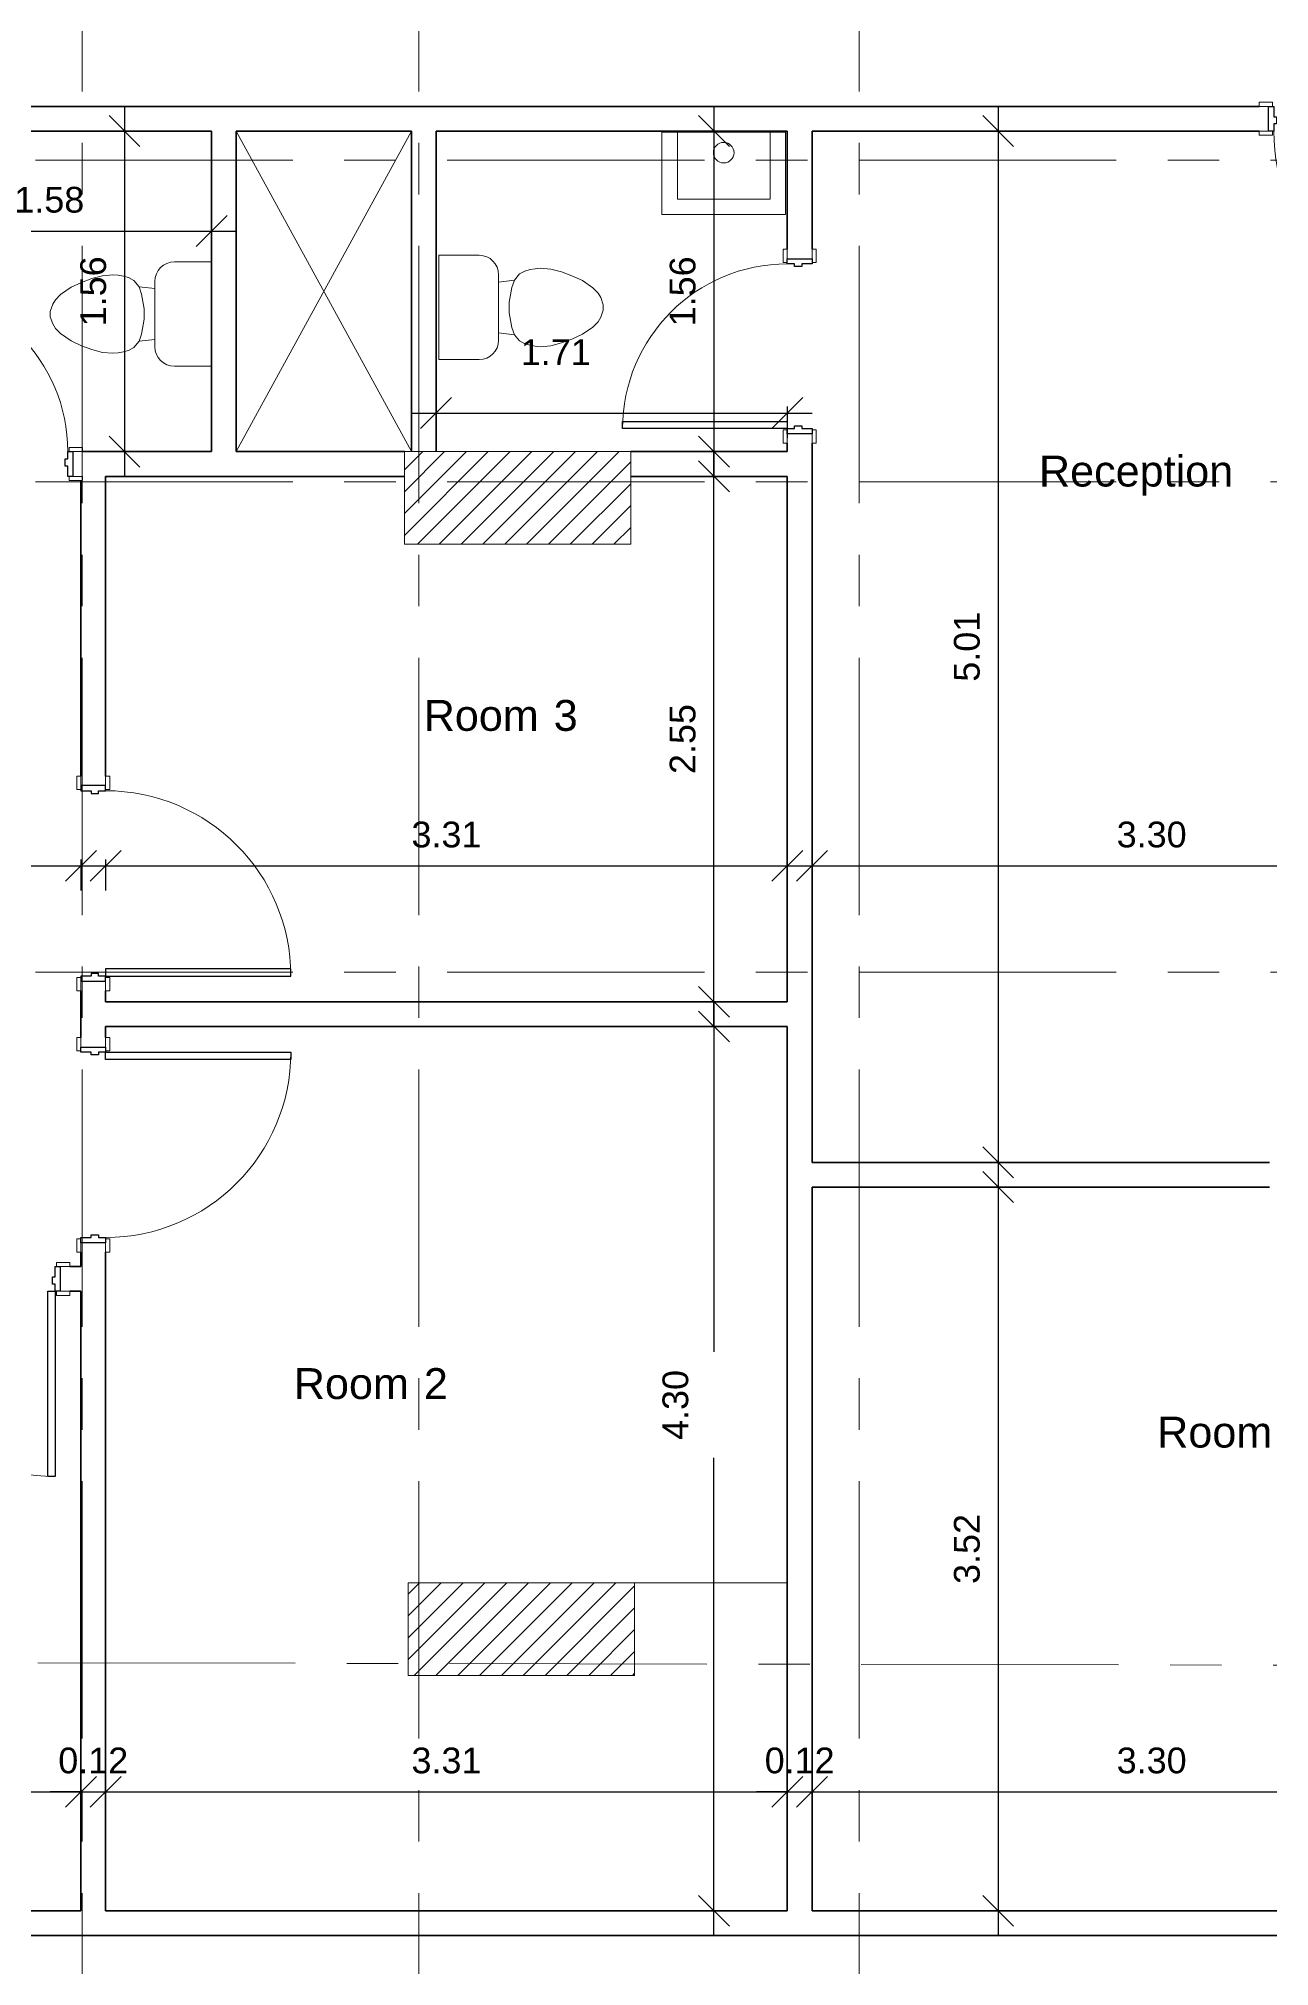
# Model space of a CAD drawing. Header units: metres. Extents: x -22 to 97, y 34 to 77.
# Drawn here: x 7.86 to 13.84, y 40.24 to 49.61 of the extents above; entities that cross this region are included whole.
import ezdxf

# ---------------------------------------------------------------- set-up
doc = ezdxf.new("R2010")
doc.units = ezdxf.units.M
doc.linetypes.add('CENTER', pattern=[2, 1.25, -0.25, 0.25, -0.25])
for name, color, linetype, lineweight in [('A-ANNO-DIMS', 211, 'Continuous', 9), ('A-DETL-THIN', 151, 'Continuous', 18), ('A-DOOR', 31, 'Continuous', 18), ('A-DOOR-FRAM', 31, 'Continuous', 25), ('AXIS', 251, 'CENTER', 5), ('G-ANNO-TEXT', 231, 'Continuous', 9), ('I-WALL', 2, 'Continuous', 18), ('P-SANR-FIXT', 6, 'Continuous', 18), ('S-COLS', 52, 'Continuous', 18)]:
    doc.layers.add(name, color=color, linetype=linetype, lineweight=lineweight)
doc.styles.add('Arial', font='arial.ttf', dxfattribs={"height": 0.15})
doc.styles.add('Arial_1', font='arial.ttf', dxfattribs={"height": 0.125})
doc.dimstyles.new('Diagonal_-_2_5mm_Arial', dxfattribs={"dimscale": 0.3048, "dimtxt": 0.127532, "dimasz": 0.492126, "dimexe": 0.393701, "dimexo": 0.246063, "dimgap": 0.287073, "dimtad": 1, "dimrnd": 0.01, "dimzin": 0, "dimdsep": 46, "dimtxsty": 'Arial_1', "dimblk1": 'OBLIQUE', "dimblk2": 'OBLIQUE', "dimsah": 1, "dimcen": 0.09, "dimdle": 0.393701, "dimazin": 0, "dimtfac": 1, "dimtdec": 4, "dimtix": 1, "dimtmove": 0, "dimatfit": 3, "dimfxl": 0, "dimtvp": 1, "dimtolj": 1, "dimtzin": 0, "dimarcsym": 0})
doc.dimstyles.new('Diagonal_-_2_5mm_Arial_1', dxfattribs={"dimscale": 0.3048, "dimtxt": 0.127532, "dimasz": 0.492126, "dimexe": 0.393701, "dimexo": 0.246063, "dimgap": 0.287073, "dimtad": 1, "dimrnd": 0.01, "dimzin": 0, "dimdsep": 46, "dimtxsty": 'Arial_1', "dimblk1": 'OBLIQUE', "dimblk2": 'OBLIQUE', "dimsah": 1, "dimcen": 0.09, "dimdle": 0.393701, "dimazin": 0, "dimtfac": 1, "dimtdec": 4, "dimtix": 1, "dimtmove": 1, "dimatfit": 3, "dimfxl": 0, "dimtvp": 1, "dimtolj": 1, "dimtzin": 0, "dimarcsym": 0})

# ---------------------------------------------------------------- blocks, each defined once
blk = doc.blocks.new('M_Concrete-Rectangular-Column - 300 x 450mm-471960-01 Ground Floor Copy 1')
at = {"layer": 'S-COLS'}
h = blk.add_hatch(dxfattribs=at)
h.set_pattern_fill('FP_10', color=256, style=0, pattern_type=2)
h.set_pattern_definition([(45, (-10.205, 9.357), (-0.053033, 0.053033), [])])
h.paths.add_polyline_path([(0.2488, -0.225), (0.55, -0.225), (0.55, 0.225), (-0.55, 0.225), (-0.55, -0.225)], flags=0)
for p, q in [((0.55, 0.225), (-0.55, 0.225)), ((-0.55, 0.225), (-0.55, -0.225)), ((0.55, -0.225), (0.55, 0.225)), ((-0.55, -0.225), (0.55, -0.225))]:
    blk.add_line(p, q, dxfattribs=at)
blk = doc.blocks.new('M_Door-Interior-Single-1_Panel-Wood - M_Door-Interior-Single-1_Panel-Wood-476783-01 Ground Floor Copy 1')
at = {"layer": 'A-DOOR'}
for p, q in [((-0.52135, 0.083175), (-0.45635, 0.083175)), ((-0.52135, 0.063175), (-0.52135, 0.083175)), ((-0.45635, 0.063175), (-0.52135, 0.063175)), ((-0.45635, 0.083175), (-0.45635, 0.063175)), ((0.45635, 0.083175), (0.52135, 0.083175)), ((0.45635, 0.063175), (0.45635, 0.083175)), ((0.52135, 0.063175), (0.45635, 0.063175)), ((0.52135, 0.083175), (0.52135, 0.063175)), ((-0.52135, -0.056825), (-0.45635, -0.056825)), ((-0.52135, -0.076825), (-0.52135, -0.056825)), ((-0.45635, -0.076825), (-0.52135, -0.076825)), ((-0.45635, -0.056825), (-0.45635, -0.076825)), ((0.45635, -0.056825), (0.52135, -0.056825)), ((0.45635, -0.076825), (0.45635, -0.056825)), ((0.52135, -0.076825), (0.45635, -0.076825)), ((0.52135, -0.056825), (0.52135, -0.076825))]:
    blk.add_line(p, q, dxfattribs=at)
at = {"layer": 'A-DOOR', "lineweight": 25}
for p, q in [((0.415, -0.056825), (0.45, -0.056825)), ((0.415, -0.956825), (0.415, -0.056825)), ((0.45, -0.056825), (0.45, -0.956825)), ((0.45, -0.956825), (0.415, -0.956825))]:
    blk.add_line(p, q, dxfattribs=at)
at = {"layer": 'A-DOOR'}
blk.add_arc((0.45, -0.056825), 0.9, 180, 270, dxfattribs=at)
at = {"layer": 'A-DOOR-FRAM'}
for p, q in [((-0.475, 0.063175), (-0.45, 0.063175)), ((-0.475, -0.056825), (-0.475, 0.063175)), ((-0.45, 0.063175), (-0.45, 0.0131)), ((-0.45, 0.0131), (-0.4373, 0.0131)), ((-0.4373, 0.0131), (-0.4373, -0.021825)), ((0.4373, 0.0131), (0.45, 0.0131)), ((0.4373, -0.021825), (0.4373, 0.0131)), ((0.45, 0.063175), (0.475, 0.063175)), ((0.45, 0.0131), (0.45, 0.063175)), ((0.475, 0.063175), (0.475, -0.056825)), ((-0.45, -0.056825), (-0.475, -0.056825)), ((-0.45, -0.021825), (-0.45, -0.056825)), ((-0.4373, -0.021825), (-0.45, -0.021825)), ((0.45, -0.021825), (0.4373, -0.021825)), ((0.45, -0.056825), (0.45, -0.021825)), ((0.475, -0.056825), (0.45, -0.056825))]:
    blk.add_line(p, q, dxfattribs=at)
blk = doc.blocks.new('M_Door-Interior-Single-1_Panel-Wood - 80-478717-01 Ground Floor Copy 1')
at = {"layer": 'A-DOOR'}
for p, q in [((-0.47135, 0.083175), (-0.40635, 0.083175)), ((-0.47135, 0.063175), (-0.47135, 0.083175)), ((-0.40635, 0.063175), (-0.47135, 0.063175)), ((-0.40635, 0.083175), (-0.40635, 0.063175)), ((0.40635, 0.083175), (0.47135, 0.083175)), ((0.40635, 0.063175), (0.40635, 0.083175)), ((0.47135, 0.063175), (0.40635, 0.063175)), ((0.47135, 0.083175), (0.47135, 0.063175)), ((-0.47135, -0.056825), (-0.40635, -0.056825)), ((-0.47135, -0.076825), (-0.47135, -0.056825)), ((-0.40635, -0.076825), (-0.47135, -0.076825)), ((-0.40635, -0.056825), (-0.40635, -0.076825)), ((0.40635, -0.056825), (0.47135, -0.056825)), ((0.40635, -0.076825), (0.40635, -0.056825)), ((0.47135, -0.076825), (0.40635, -0.076825)), ((0.47135, -0.056825), (0.47135, -0.076825))]:
    blk.add_line(p, q, dxfattribs=at)
at = {"layer": 'A-DOOR', "lineweight": 25}
for p, q in [((0.365, -0.056825), (0.4, -0.056825)), ((0.365, -0.856825), (0.365, -0.056825)), ((0.4, -0.056825), (0.4, -0.856825)), ((0.4, -0.856825), (0.365, -0.856825))]:
    blk.add_line(p, q, dxfattribs=at)
at = {"layer": 'A-DOOR'}
blk.add_arc((0.4, -0.056825), 0.8, 180, 270, dxfattribs=at)
at = {"layer": 'A-DOOR-FRAM'}
for p, q in [((-0.425, 0.063175), (-0.4, 0.063175)), ((-0.425, -0.056825), (-0.425, 0.063175)), ((-0.4, 0.063175), (-0.4, 0.0131)), ((-0.4, 0.0131), (-0.3873, 0.0131)), ((-0.3873, 0.0131), (-0.3873, -0.021825)), ((0.3873, 0.0131), (0.4, 0.0131)), ((0.3873, -0.021825), (0.3873, 0.0131)), ((0.4, 0.063175), (0.425, 0.063175)), ((0.4, 0.0131), (0.4, 0.063175)), ((0.425, 0.063175), (0.425, -0.056825)), ((-0.4, -0.056825), (-0.425, -0.056825)), ((-0.4, -0.021825), (-0.4, -0.056825)), ((-0.3873, -0.021825), (-0.4, -0.021825)), ((0.4, -0.021825), (0.3873, -0.021825)), ((0.4, -0.056825), (0.4, -0.021825)), ((0.425, -0.056825), (0.4, -0.056825))]:
    blk.add_line(p, q, dxfattribs=at)
blk = doc.blocks.new('M_Toilet-Domestic-3D - M_Toilet-Domestic-3D-481082-01 Ground Floor Copy 1')
at = {"layer": 'P-SANR-FIXT'}
for p, q in [((-0.2534, 0.2984), (-0.2534, 0.4794)), ((0.2534, 0.4794), (0.2534, 0.2984)), ((0.1587, 0.2038), (-0.1588, 0.2038)), ((-0.1235, 0.2038), (-0.1323, 0.127)), ((0.1235, 0.2038), (0.1323, 0.127)), ((-0.1626, 0.1016), (-0.177, 0.0762)), ((-0.1323, 0.127), (-0.1626, 0.1016)), ((-0.0974, 0.1397), (-0.1323, 0.127)), ((-0.0254, 0.1524), (-0.0974, 0.1397)), ((0.0254, 0.1524), (-0.0254, 0.1524)), ((0.0974, 0.1397), (0.0254, 0.1524)), ((0.1323, 0.127), (0.0974, 0.1397)), ((0.1626, 0.1016), (0.1323, 0.127)), ((0.177, 0.0762), (0.1626, 0.1016)), ((-0.1883, 0.0253), (-0.1905, 0)), ((-0.1905, 0), (-0.1861, -0.0506)), ((-0.1838, 0.0508), (-0.1883, 0.0253)), ((-0.177, 0.0762), (-0.1838, 0.0508)), ((0.1838, 0.0508), (0.177, 0.0762)), ((0.1883, 0.0253), (0.1838, 0.0508)), ((0.1861, -0.0506), (0.1905, 0)), ((0.1905, 0), (0.1883, 0.0253)), ((-0.1861, -0.0506), (-0.1724, -0.1016)), ((0.1724, -0.1016), (0.1861, -0.0506)), ((-0.1724, -0.1016), (-0.1539, -0.1524)), ((-0.1539, -0.1524), (-0.1302, -0.2032)), ((0.1302, -0.2032), (0.1539, -0.1524)), ((0.1539, -0.1524), (0.1724, -0.1016)), ((-0.1302, -0.2032), (-0.095, -0.254)), ((-0.095, -0.254), (-0.0696, -0.2794)), ((-0.0696, -0.2794), (-0.0476, -0.2921)), ((0.0476, -0.2921), (0.0696, -0.2794)), ((0.0696, -0.2794), (0.095, -0.254)), ((0.095, -0.254), (0.1302, -0.2032)), ((-0.0476, -0.2921), (-0.0127, -0.3048)), ((-0.0127, -0.3048), (0.0127, -0.3048)), ((0.0127, -0.3048), (0.0476, -0.2921))]:
    blk.add_line(p, q, dxfattribs=at)
for centre, start, end in [((-0.1588, 0.2984), 180, 270), ((0.1587, 0.2984), 270, 360)]:
    blk.add_arc(centre, 0.0946, start, end, dxfattribs=at)
blk = doc.blocks.new('M_Toilet-Domestic-3D - M_Toilet-Domestic-3D-V1-01 Ground Floor Copy 1')
at = {"layer": 'P-SANR-FIXT'}
for p, q in [((-0.2534, 0.4947), (0.2534, 0.4947)), ((-0.2534, 0.2984), (-0.2534, 0.4947)), ((0.2534, 0.4947), (0.2534, 0.2984)), ((0.1587, 0.2038), (-0.1588, 0.2038)), ((-0.1235, 0.2038), (-0.1323, 0.127)), ((0.1235, 0.2038), (0.1323, 0.127)), ((-0.1626, 0.1016), (-0.177, 0.0762)), ((-0.1323, 0.127), (-0.1626, 0.1016)), ((-0.0974, 0.1397), (-0.1323, 0.127)), ((-0.0254, 0.1524), (-0.0974, 0.1397)), ((0.0254, 0.1524), (-0.0254, 0.1524)), ((0.0974, 0.1397), (0.0254, 0.1524)), ((0.1323, 0.127), (0.0974, 0.1397)), ((0.1626, 0.1016), (0.1323, 0.127)), ((0.177, 0.0762), (0.1626, 0.1016)), ((-0.1883, 0.0253), (-0.1905, 0)), ((-0.1905, 0), (-0.1861, -0.0506)), ((-0.1838, 0.0508), (-0.1883, 0.0253)), ((-0.177, 0.0762), (-0.1838, 0.0508)), ((0.1838, 0.0508), (0.177, 0.0762)), ((0.1883, 0.0253), (0.1838, 0.0508)), ((0.1861, -0.0506), (0.1905, 0)), ((0.1905, 0), (0.1883, 0.0253)), ((-0.1861, -0.0506), (-0.1724, -0.1016)), ((0.1724, -0.1016), (0.1861, -0.0506)), ((-0.1724, -0.1016), (-0.1539, -0.1524)), ((-0.1539, -0.1524), (-0.1302, -0.2032)), ((0.1302, -0.2032), (0.1539, -0.1524)), ((0.1539, -0.1524), (0.1724, -0.1016)), ((-0.1302, -0.2032), (-0.095, -0.254)), ((-0.095, -0.254), (-0.0696, -0.2794)), ((-0.0696, -0.2794), (-0.0476, -0.2921)), ((0.0476, -0.2921), (0.0696, -0.2794)), ((0.0696, -0.2794), (0.095, -0.254)), ((0.095, -0.254), (0.1302, -0.2032)), ((-0.0476, -0.2921), (-0.0127, -0.3048)), ((-0.0127, -0.3048), (0.0127, -0.3048)), ((0.0127, -0.3048), (0.0476, -0.2921))]:
    blk.add_line(p, q, dxfattribs=at)
for centre, start, end in [((-0.1588, 0.2984), 180, 270), ((0.1587, 0.2984), 270, 360)]:
    blk.add_arc(centre, 0.0946, start, end, dxfattribs=at)
blk = doc.blocks.new('M_Door-Interior-Single-1_Panel-Wood - M_Door-Interior-Single-1_Panel-Wood-477398-01 Ground Floor Copy 1')
at = {"layer": 'A-DOOR', "lineweight": 25}
for p, q in [((0.45, 0.956825), (0.415, 0.956825)), ((0.415, 0.956825), (0.415, 0.056825)), ((0.45, 0.056825), (0.45, 0.956825)), ((0.415, 0.056825), (0.45, 0.056825))]:
    blk.add_line(p, q, dxfattribs=at)
at = {"layer": 'A-DOOR'}
for p, q in [((-0.45635, 0.076825), (-0.52135, 0.076825)), ((-0.52135, 0.076825), (-0.52135, 0.056825)), ((-0.52135, 0.056825), (-0.45635, 0.056825)), ((-0.45635, 0.056825), (-0.45635, 0.076825)), ((0.52135, 0.076825), (0.45635, 0.076825)), ((0.45635, 0.076825), (0.45635, 0.056825)), ((0.45635, 0.056825), (0.52135, 0.056825)), ((0.52135, 0.056825), (0.52135, 0.076825)), ((-0.45635, -0.063175), (-0.52135, -0.063175)), ((-0.52135, -0.063175), (-0.52135, -0.083175)), ((-0.52135, -0.083175), (-0.45635, -0.083175)), ((-0.45635, -0.083175), (-0.45635, -0.063175)), ((0.52135, -0.063175), (0.45635, -0.063175)), ((0.45635, -0.063175), (0.45635, -0.083175)), ((0.45635, -0.083175), (0.52135, -0.083175)), ((0.52135, -0.083175), (0.52135, -0.063175))]:
    blk.add_line(p, q, dxfattribs=at)
blk.add_arc((0.45, 0.056825), 0.9, 90, 180, dxfattribs=at)
at = {"layer": 'A-DOOR-FRAM'}
for p, q in [((-0.45, 0.056825), (-0.475, 0.056825)), ((-0.475, 0.056825), (-0.475, -0.063175)), ((-0.45, 0.021825), (-0.45, 0.056825)), ((-0.4373, 0.021825), (-0.45, 0.021825)), ((-0.4373, -0.0131), (-0.4373, 0.021825)), ((0.45, 0.021825), (0.4373, 0.021825)), ((0.4373, 0.021825), (0.4373, -0.0131)), ((0.45, 0.056825), (0.45, 0.021825)), ((0.475, 0.056825), (0.45, 0.056825)), ((0.475, -0.063175), (0.475, 0.056825)), ((-0.475, -0.063175), (-0.45, -0.063175)), ((-0.45, -0.063175), (-0.45, -0.0131)), ((-0.45, -0.0131), (-0.4373, -0.0131)), ((0.4373, -0.0131), (0.45, -0.0131)), ((0.45, -0.0131), (0.45, -0.063175)), ((0.45, -0.063175), (0.475, -0.063175))]:
    blk.add_line(p, q, dxfattribs=at)
blk = doc.blocks.new('M_Sink-Mop-2D - M_Sink-Mop-2D-486121-01 Ground Floor Copy 1')
at = {"layer": 'P-SANR-FIXT'}
for p, q in [((0.3, 0.4), (-0.3, 0.4)), ((-0.3, 0.4), (-0.3, 0)), ((0.3, 0), (0.3, 0.4)), ((-0.225, 0.325), (0.225, 0.325)), ((-0.225, 0), (-0.225, 0.325)), ((0.225, 0.325), (0.225, 0)), ((-0.3, 0), (0.3, 0))]:
    blk.add_line(p, q, dxfattribs=at)
blk.add_circle((0, 0.1), 0.05, dxfattribs=at)
blk = doc.blocks.new('_Oblique')
at = {"color": 0, "linetype": 'ByBlock', "lineweight": -2}
blk.add_line((-0.5, -0.5), (0.5, 0.5), dxfattribs=at)
blk = doc.blocks.new('*D633')
at = {"layer": 'A-ANNO-DIMS', "color": 0, "lineweight": -2}
for p, q in [((4.8077, 41.122), (4.8077, 40.9709)), ((8.0655, 41.122), (8.0655, 40.9709)), ((4.6877, 41.0909), (8.1855, 41.0909))]:
    blk.add_line(p, q, dxfattribs=at)
at = {"layer": 'Defpoints', "color": 0}
for p in [(4.8077, 41.197), (8.0655, 41.197), (8.0655, 41.0909)]:
    blk.add_point(p, dxfattribs=at)
at = {"layer": 'A-ANNO-DIMS', "color": 0, "lineweight": -2, "xscale": 0.15, "yscale": 0.15, "zscale": 0.15, "rotation": 180}
blk.add_blockref('_Oblique', (4.8077, 41.0909), dxfattribs=at)
at = {"layer": 'A-ANNO-DIMS', "color": 0, "lineweight": -2, "xscale": 0.15, "yscale": 0.15, "zscale": 0.15}
blk.add_blockref('_Oblique', (8.0655, 41.0909), dxfattribs=at)
at = {"layer": 'A-ANNO-DIMS', "color": 0, "insert": (6.4366, 41.2423), "char_height": 0.125, "attachment_point": 5, "style": 'Arial_1'}
blk.add_mtext('\\A1;3.26', dxfattribs=at)
blk = doc.blocks.new('*D634')
at = {"layer": 'A-ANNO-DIMS', "color": 0, "lineweight": -2}
for p, q in [((8.0655, 41.122), (8.0655, 40.9709)), ((8.1855, 41.122), (8.1855, 40.9709)), ((8.0655, 41.0909), (7.9155, 41.0909)), ((8.0655, 41.0909), (8.1855, 41.0909)), ((8.1855, 41.0909), (8.3355, 41.0909))]:
    blk.add_line(p, q, dxfattribs=at)
at = {"layer": 'Defpoints', "color": 0}
for p in [(8.0655, 41.197), (8.1855, 41.197), (8.1855, 41.0909)]:
    blk.add_point(p, dxfattribs=at)
at = {"layer": 'A-ANNO-DIMS', "color": 0, "lineweight": -2, "xscale": 0.15, "yscale": 0.15, "zscale": 0.15}
blk.add_blockref('_Oblique', (8.0655, 41.0909), dxfattribs=at)
at = {"layer": 'A-ANNO-DIMS', "color": 0, "lineweight": -2, "xscale": 0.15, "yscale": 0.15, "zscale": 0.15, "rotation": 180}
blk.add_blockref('_Oblique', (8.1855, 41.0909), dxfattribs=at)
at = {"layer": 'A-ANNO-DIMS', "color": 0, "insert": (8.1255, 41.2423), "char_height": 0.125, "attachment_point": 5, "style": 'Arial_1'}
blk.add_mtext('\\A1;0.12', dxfattribs=at)
blk = doc.blocks.new('*D635')
at = {"layer": 'A-ANNO-DIMS', "color": 0, "lineweight": -2}
for p, q in [((8.1855, 41.122), (8.1855, 40.9709)), ((11.497, 41.122), (11.497, 40.9709)), ((8.0655, 41.0909), (11.617, 41.0909))]:
    blk.add_line(p, q, dxfattribs=at)
at = {"layer": 'Defpoints', "color": 0}
for p in [(8.1855, 41.197), (11.497, 41.197), (11.497, 41.0909)]:
    blk.add_point(p, dxfattribs=at)
at = {"layer": 'A-ANNO-DIMS', "color": 0, "lineweight": -2, "xscale": 0.15, "yscale": 0.15, "zscale": 0.15, "rotation": 180}
blk.add_blockref('_Oblique', (8.1855, 41.0909), dxfattribs=at)
at = {"layer": 'A-ANNO-DIMS', "color": 0, "lineweight": -2, "xscale": 0.15, "yscale": 0.15, "zscale": 0.15}
blk.add_blockref('_Oblique', (11.497, 41.0909), dxfattribs=at)
at = {"layer": 'A-ANNO-DIMS', "color": 0, "insert": (9.8413, 41.2423), "char_height": 0.125, "attachment_point": 5, "style": 'Arial_1'}
blk.add_mtext('\\A1;3.31', dxfattribs=at)
blk = doc.blocks.new('*D636')
at = {"layer": 'A-ANNO-DIMS', "color": 0, "lineweight": -2}
for p, q in [((11.497, 41.122), (11.497, 40.9709)), ((11.617, 41.122), (11.617, 40.9709)), ((11.497, 41.0909), (11.347, 41.0909)), ((11.497, 41.0909), (11.617, 41.0909)), ((11.617, 41.0909), (11.767, 41.0909))]:
    blk.add_line(p, q, dxfattribs=at)
at = {"layer": 'Defpoints', "color": 0}
for p in [(11.497, 41.197), (11.617, 41.197), (11.617, 41.0909)]:
    blk.add_point(p, dxfattribs=at)
at = {"layer": 'A-ANNO-DIMS', "color": 0, "lineweight": -2, "xscale": 0.15, "yscale": 0.15, "zscale": 0.15}
blk.add_blockref('_Oblique', (11.497, 41.0909), dxfattribs=at)
at = {"layer": 'A-ANNO-DIMS', "color": 0, "lineweight": -2, "xscale": 0.15, "yscale": 0.15, "zscale": 0.15, "rotation": 180}
blk.add_blockref('_Oblique', (11.617, 41.0909), dxfattribs=at)
at = {"layer": 'A-ANNO-DIMS', "color": 0, "insert": (11.557, 41.2423), "char_height": 0.125, "attachment_point": 5, "style": 'Arial_1'}
blk.add_mtext('\\A1;0.12', dxfattribs=at)
blk = doc.blocks.new('*D637')
at = {"layer": 'A-ANNO-DIMS', "color": 0, "lineweight": -2}
for p, q in [((11.617, 41.122), (11.617, 40.9709)), ((14.917, 41.122), (14.917, 40.9709)), ((11.497, 41.0909), (15.037, 41.0909))]:
    blk.add_line(p, q, dxfattribs=at)
at = {"layer": 'Defpoints', "color": 0}
for p in [(11.617, 41.197), (14.917, 41.197), (14.917, 41.0909)]:
    blk.add_point(p, dxfattribs=at)
at = {"layer": 'A-ANNO-DIMS', "color": 0, "lineweight": -2, "xscale": 0.15, "yscale": 0.15, "zscale": 0.15, "rotation": 180}
blk.add_blockref('_Oblique', (11.617, 41.0909), dxfattribs=at)
at = {"layer": 'A-ANNO-DIMS', "color": 0, "lineweight": -2, "xscale": 0.15, "yscale": 0.15, "zscale": 0.15}
blk.add_blockref('_Oblique', (14.917, 41.0909), dxfattribs=at)
at = {"layer": 'A-ANNO-DIMS', "color": 0, "insert": (13.267, 41.2423), "char_height": 0.125, "attachment_point": 5, "style": 'Arial_1'}
blk.add_mtext('\\A1;3.30', dxfattribs=at)
blk = doc.blocks.new('*D689')
at = {"layer": 'A-ANNO-DIMS', "color": 0, "lineweight": -2}
for p, q in [((9.6709, 47.7874), (11.617, 47.7874)), ((9.7909, 47.8185), (9.7909, 47.6674)), ((11.497, 47.8185), (11.497, 47.6674))]:
    blk.add_line(p, q, dxfattribs=at)
at = {"layer": 'Defpoints', "color": 0}
for p in [(9.7909, 47.8935), (11.497, 47.8935), (11.497, 47.7874)]:
    blk.add_point(p, dxfattribs=at)
at = {"layer": 'A-ANNO-DIMS', "color": 0, "lineweight": -2, "xscale": 0.15, "yscale": 0.15, "zscale": 0.15, "rotation": 180}
blk.add_blockref('_Oblique', (9.7909, 47.7874), dxfattribs=at)
at = {"layer": 'A-ANNO-DIMS', "color": 0, "lineweight": -2, "xscale": 0.15, "yscale": 0.15, "zscale": 0.15}
blk.add_blockref('_Oblique', (11.497, 47.7874), dxfattribs=at)
at = {"layer": 'A-ANNO-DIMS', "color": 0, "insert": (10.2023, 48.1456), "char_height": 0.125, "attachment_point": 1, "line_spacing_factor": 0.941778, "style": 'Arial_1'}
blk.add_mtext('\\A1;1.71', dxfattribs=at)
blk = doc.blocks.new('*D690')
at = {"layer": 'A-ANNO-DIMS', "color": 0, "lineweight": -2}
for p, q in [((11.1404, 44.8079), (11.1404, 47.6001)), ((11.1094, 47.4801), (11.2604, 47.4801)), ((11.1094, 44.9279), (11.2604, 44.9279))]:
    blk.add_line(p, q, dxfattribs=at)
at = {"layer": 'Defpoints', "color": 0}
for p in [(11.0344, 47.4801), (11.1404, 47.4801), (11.0344, 44.9279)]:
    blk.add_point(p, dxfattribs=at)
at = {"layer": 'A-ANNO-DIMS', "color": 0, "lineweight": -2, "xscale": 0.15, "yscale": 0.15, "zscale": 0.15}
for p, rotation in [((11.1404, 47.4801), 90), ((11.1404, 44.9279), 270)]:
    blk.add_blockref('_Oblique', p, dxfattribs=dict(at, rotation=rotation))
at = {"layer": 'A-ANNO-DIMS', "color": 0, "insert": (10.9891, 46.204), "char_height": 0.125, "attachment_point": 5, "rotation": 90, "style": 'Arial_1'}
blk.add_mtext('\\A1;2.55', dxfattribs=at)
blk = doc.blocks.new('*D691')
at = {"layer": 'A-ANNO-DIMS', "color": 0, "lineweight": -2}
for p, q in [((11.1404, 44.9279), (11.1404, 43.2272)), ((11.1094, 44.8079), (11.2604, 44.8079)), ((11.1404, 40.3926), (11.1404, 42.7123)), ((11.1094, 40.5126), (11.2604, 40.5126))]:
    blk.add_line(p, q, dxfattribs=at)
at = {"layer": 'Defpoints', "color": 0}
for p in [(11.0344, 44.8079), (11.1404, 44.8079), (11.0344, 40.5126)]:
    blk.add_point(p, dxfattribs=at)
at = {"layer": 'A-ANNO-DIMS', "color": 0, "lineweight": -2, "xscale": 0.15, "yscale": 0.15, "zscale": 0.15}
for p, rotation in [((11.1404, 44.8079), 90), ((11.1404, 40.5126), 270)]:
    blk.add_blockref('_Oblique', p, dxfattribs=dict(at, rotation=rotation))
at = {"layer": 'A-ANNO-DIMS', "color": 0, "insert": (10.8906, 42.7998), "char_height": 0.125, "attachment_point": 1, "rotation": 90, "line_spacing_factor": 0.941778, "style": 'Arial_1'}
blk.add_mtext('\\A1;4.30', dxfattribs=at)
blk = doc.blocks.new('*D693')
at = {"layer": 'A-ANNO-DIMS', "color": 0, "lineweight": -2}
for p, q in [((11.1404, 49.277), (11.1404, 47.4801)), ((11.1715, 49.157), (11.0204, 49.157)), ((11.1715, 47.6001), (11.0204, 47.6001))]:
    blk.add_line(p, q, dxfattribs=at)
at = {"layer": 'Defpoints', "color": 0}
for p in [(11.2465, 49.157), (11.1404, 47.6001), (11.2465, 47.6001)]:
    blk.add_point(p, dxfattribs=at)
at = {"layer": 'A-ANNO-DIMS', "color": 0, "lineweight": -2, "xscale": 0.15, "yscale": 0.15, "zscale": 0.15}
for p, rotation in [((11.1404, 49.157), 90), ((11.1404, 47.6001), 270)]:
    blk.add_blockref('_Oblique', p, dxfattribs=dict(at, rotation=rotation))
at = {"layer": 'A-ANNO-DIMS', "color": 0, "insert": (10.9891, 48.3785), "char_height": 0.125, "attachment_point": 5, "rotation": 90, "style": 'Arial_1'}
blk.add_mtext('\\A1;1.56', dxfattribs=at)
blk = doc.blocks.new('*D694')
at = {"layer": 'A-ANNO-DIMS', "color": 0, "lineweight": -2}
for p, q in [((12.5212, 44.1479), (12.5212, 40.3926)), ((12.5522, 44.0279), (12.4012, 44.0279)), ((12.5522, 40.5126), (12.4012, 40.5126))]:
    blk.add_line(p, q, dxfattribs=at)
at = {"layer": 'Defpoints', "color": 0}
for p in [(12.6272, 44.0279), (12.5212, 40.5126), (12.6272, 40.5126)]:
    blk.add_point(p, dxfattribs=at)
at = {"layer": 'A-ANNO-DIMS', "color": 0, "lineweight": -2, "xscale": 0.15, "yscale": 0.15, "zscale": 0.15}
for p, rotation in [((12.5212, 44.0279), 90), ((12.5212, 40.5126), 270)]:
    blk.add_blockref('_Oblique', p, dxfattribs=dict(at, rotation=rotation))
at = {"layer": 'A-ANNO-DIMS', "color": 0, "insert": (12.3698, 42.2703), "char_height": 0.125, "attachment_point": 5, "rotation": 90, "style": 'Arial_1'}
blk.add_mtext('\\A1;3.52', dxfattribs=at)
blk = doc.blocks.new('*D695')
at = {"layer": 'A-ANNO-DIMS', "color": 0, "lineweight": -2}
for p, q in [((12.5212, 49.277), (12.5212, 44.0279)), ((12.5522, 49.157), (12.4012, 49.157)), ((12.5522, 44.1479), (12.4012, 44.1479))]:
    blk.add_line(p, q, dxfattribs=at)
at = {"layer": 'Defpoints', "color": 0}
for p in [(12.6272, 49.157), (12.5212, 44.1479), (12.6272, 44.1479)]:
    blk.add_point(p, dxfattribs=at)
at = {"layer": 'A-ANNO-DIMS', "color": 0, "lineweight": -2, "xscale": 0.15, "yscale": 0.15, "zscale": 0.15}
for p, rotation in [((12.5212, 49.157), 90), ((12.5212, 44.1479), 270)]:
    blk.add_blockref('_Oblique', p, dxfattribs=dict(at, rotation=rotation))
at = {"layer": 'A-ANNO-DIMS', "color": 0, "insert": (12.3698, 46.6525), "char_height": 0.125, "attachment_point": 5, "rotation": 90, "style": 'Arial_1'}
blk.add_mtext('\\A1;5.01', dxfattribs=at)
blk = doc.blocks.new('*D715')
at = {"layer": 'A-ANNO-DIMS', "color": 0, "lineweight": -2}
for p, q in [((11.617, 45.6193), (11.617, 45.4683)), ((14.917, 45.6193), (14.917, 45.4683)), ((11.497, 45.5883), (15.037, 45.5883))]:
    blk.add_line(p, q, dxfattribs=at)
at = {"layer": 'Defpoints', "color": 0}
for p in [(11.617, 45.6943), (14.917, 45.6943), (14.917, 45.5883)]:
    blk.add_point(p, dxfattribs=at)
at = {"layer": 'A-ANNO-DIMS', "color": 0, "lineweight": -2, "xscale": 0.15, "yscale": 0.15, "zscale": 0.15, "rotation": 180}
blk.add_blockref('_Oblique', (11.617, 45.5883), dxfattribs=at)
at = {"layer": 'A-ANNO-DIMS', "color": 0, "lineweight": -2, "xscale": 0.15, "yscale": 0.15, "zscale": 0.15}
blk.add_blockref('_Oblique', (14.917, 45.5883), dxfattribs=at)
at = {"layer": 'A-ANNO-DIMS', "color": 0, "insert": (13.267, 45.7396), "char_height": 0.125, "attachment_point": 5, "style": 'Arial_1'}
blk.add_mtext('\\A1;3.30', dxfattribs=at)
blk = doc.blocks.new('*D716')
at = {"layer": 'A-ANNO-DIMS', "color": 0, "lineweight": -2}
for p, q in [((8.1855, 45.6193), (8.1855, 45.4683)), ((11.497, 45.6193), (11.497, 45.4683)), ((8.0655, 45.5883), (11.617, 45.5883))]:
    blk.add_line(p, q, dxfattribs=at)
at = {"layer": 'Defpoints', "color": 0}
for p in [(8.1855, 45.6943), (11.497, 45.6943), (11.497, 45.5883)]:
    blk.add_point(p, dxfattribs=at)
at = {"layer": 'A-ANNO-DIMS', "color": 0, "lineweight": -2, "xscale": 0.15, "yscale": 0.15, "zscale": 0.15, "rotation": 180}
blk.add_blockref('_Oblique', (8.1855, 45.5883), dxfattribs=at)
at = {"layer": 'A-ANNO-DIMS', "color": 0, "lineweight": -2, "xscale": 0.15, "yscale": 0.15, "zscale": 0.15}
blk.add_blockref('_Oblique', (11.497, 45.5883), dxfattribs=at)
at = {"layer": 'A-ANNO-DIMS', "color": 0, "insert": (9.8413, 45.7396), "char_height": 0.125, "attachment_point": 5, "style": 'Arial_1'}
blk.add_mtext('\\A1;3.31', dxfattribs=at)
blk = doc.blocks.new('*D717')
at = {"layer": 'A-ANNO-DIMS', "color": 0, "lineweight": -2}
for p, q in [((4.8077, 45.6193), (4.8077, 45.4683)), ((8.0655, 45.6193), (8.0655, 45.4683)), ((4.6877, 45.5883), (8.1855, 45.5883))]:
    blk.add_line(p, q, dxfattribs=at)
at = {"layer": 'Defpoints', "color": 0}
for p in [(4.8077, 45.6943), (8.0655, 45.6943), (8.0655, 45.5883)]:
    blk.add_point(p, dxfattribs=at)
at = {"layer": 'A-ANNO-DIMS', "color": 0, "lineweight": -2, "xscale": 0.15, "yscale": 0.15, "zscale": 0.15, "rotation": 180}
blk.add_blockref('_Oblique', (4.8077, 45.5883), dxfattribs=at)
at = {"layer": 'A-ANNO-DIMS', "color": 0, "lineweight": -2, "xscale": 0.15, "yscale": 0.15, "zscale": 0.15}
blk.add_blockref('_Oblique', (8.0655, 45.5883), dxfattribs=at)
at = {"layer": 'A-ANNO-DIMS', "color": 0, "insert": (6.4366, 45.7396), "char_height": 0.125, "attachment_point": 5, "style": 'Arial_1'}
blk.add_mtext('\\A1;3.26', dxfattribs=at)
blk = doc.blocks.new('*D737')
at = {"layer": 'A-ANNO-DIMS', "color": 0, "lineweight": -2}
for p, q in [((8.2772, 49.277), (8.2772, 47.4801)), ((8.3082, 49.157), (8.1572, 49.157)), ((8.3082, 47.6001), (8.1572, 47.6001))]:
    blk.add_line(p, q, dxfattribs=at)
at = {"layer": 'Defpoints', "color": 0}
for p in [(8.3832, 49.157), (8.2772, 47.6001), (8.3832, 47.6001)]:
    blk.add_point(p, dxfattribs=at)
at = {"layer": 'A-ANNO-DIMS', "color": 0, "lineweight": -2, "xscale": 0.15, "yscale": 0.15, "zscale": 0.15}
for p, rotation in [((8.2772, 49.157), 90), ((8.2772, 47.6001), 270)]:
    blk.add_blockref('_Oblique', p, dxfattribs=dict(at, rotation=rotation))
at = {"layer": 'A-ANNO-DIMS', "color": 0, "insert": (8.1258, 48.3785), "char_height": 0.125, "attachment_point": 5, "rotation": 90, "style": 'Arial_1'}
blk.add_mtext('\\A1;1.56', dxfattribs=at)
blk = doc.blocks.new('*D738')
at = {"layer": 'A-ANNO-DIMS', "color": 0, "lineweight": -2}
for p, q in [((7.1236, 48.7024), (7.1236, 48.5513)), ((8.7004, 48.7024), (8.7004, 48.5513)), ((7.0036, 48.6713), (8.8204, 48.6713))]:
    blk.add_line(p, q, dxfattribs=at)
at = {"layer": 'Defpoints', "color": 0}
for p in [(7.1236, 48.7774), (8.7004, 48.7774), (8.7004, 48.6713)]:
    blk.add_point(p, dxfattribs=at)
at = {"layer": 'A-ANNO-DIMS', "color": 0, "lineweight": -2, "xscale": 0.15, "yscale": 0.15, "zscale": 0.15, "rotation": 180}
blk.add_blockref('_Oblique', (7.1236, 48.6713), dxfattribs=at)
at = {"layer": 'A-ANNO-DIMS', "color": 0, "lineweight": -2, "xscale": 0.15, "yscale": 0.15, "zscale": 0.15}
blk.add_blockref('_Oblique', (8.7004, 48.6713), dxfattribs=at)
at = {"layer": 'A-ANNO-DIMS', "color": 0, "insert": (7.912, 48.8227), "char_height": 0.125, "attachment_point": 5, "style": 'Arial_1'}
blk.add_mtext('\\A1;1.58', dxfattribs=at)
blk = doc.blocks.new('rtgr')
at = {"layer": 'AXIS', "linetype": 'CENTER'}
for p, q in [((8816.9172, -620.5822, 0), (8816.9172, -584.1116, 0)), ((8818.552, -620.5822, 0), (8818.552, -584.1116, 0)), ((8820.6903, -620.5822, 0), (8820.6903, -584.1116, 0)), ((8829.9398, -608.916, 0), (8791.7899, -608.916, 0)), ((8829.9398, -610.4785, 0), (8791.7899, -610.4785, 0)), ((8829.9398, -612.8597, 0), (8791.7899, -612.8597, 0)), ((8829.9515, -616.2391, 0), (8791.7724, -616.1671, 0))]:
    blk.add_line(p, q, dxfattribs=at)

msp = doc.modelspace()

# ---------------------------------------------------------------- hatches: boundary and pattern name
at = {"layer": 'S-COLS'}
h = msp.add_hatch(dxfattribs=at)
h.set_pattern_fill('FP_5', color=256, style=0, pattern_type=2)
h.set_pattern_definition([(45, (0, 51.23831), (-0.053033, 0.053033), [])])
h.paths.add_polyline_path([(9.67087, 47.15005), (10.73701, 47.15005), (10.73701, 47.60005), (9.63701, 47.60005), (9.63701, 47.15005)], flags=0)

# ---------------------------------------------------------------- linework, layer by layer
at = {"layer": 'A-DETL-THIN'}
for p, q in [((8.82039, 47.60005), (9.67087, 49.15702)), ((9.67087, 47.60005), (8.82039, 49.15702)), ((10.7552, 42.10599), (11.497, 42.10599))]:
    msp.add_line(p, q, dxfattribs=at)
at = {"layer": 'I-WALL', "lineweight": 35}
for p, q in [((13.78885, 49.27702), (5.92698, 49.27702)), ((7.12358, 49.15702), (8.70039, 49.15702)), ((8.70039, 49.15702), (8.70039, 47.60005)), ((8.82039, 49.15702), (9.67087, 49.15702)), ((8.82039, 47.60005), (8.82039, 49.15702)), ((9.67087, 49.15702), (9.67087, 47.60005)), ((9.79087, 47.60005), (9.79087, 49.15702)), ((9.79087, 49.15702), (11.497, 49.15702)), ((11.497, 49.15702), (11.497, 48.58337)), ((11.617, 48.58337), (11.617, 49.15702)), ((11.617, 49.15702), (13.78885, 49.15702)), ((8.70039, 47.60005), (8.07298, 47.60005)), ((9.63701, 47.60005), (8.82039, 47.60005)), ((11.497, 47.60005), (10.73701, 47.60005)), ((11.497, 47.64067), (11.497, 47.60005)), ((11.617, 44.14794), (11.617, 47.64067)), ((8.18551, 46.02429), (8.18551, 47.48005)), ((8.18551, 47.48005), (9.63701, 47.48005)), ((10.73701, 47.48005), (11.497, 47.48005)), ((11.497, 47.48005), (11.497, 44.92794)), ((8.06551, 47.46005), (8.06551, 46.02429)), ((8.06551, 44.98159), (8.06551, 44.75429)), ((8.18551, 44.92794), (8.18551, 44.98159)), ((11.497, 44.92794), (8.18551, 44.92794)), ((8.18551, 44.75429), (8.18551, 44.80794)), ((8.18551, 44.80794), (11.497, 44.80794)), ((11.497, 44.80794), (11.497, 40.51263)), ((13.8391, 44.14794), (11.617, 44.14794)), ((11.617, 40.51263), (11.617, 44.02794)), ((11.617, 44.02794), (13.8391, 44.02794)), ((8.06551, 43.64207), (8.01186, 43.64207)), ((8.06551, 43.71159), (8.06551, 43.64207)), ((8.18551, 40.51263), (8.18551, 43.71159)), ((8.01186, 43.52207), (8.06551, 43.52207)), ((8.06551, 43.52207), (8.06551, 40.51263)), ((8.06551, 40.51263), (4.80767, 40.51263)), ((11.497, 40.51263), (8.18551, 40.51263)), ((14.917, 40.51263), (11.617, 40.51263)), ((-14.31455, 40.39263), (18.58545, 40.39263))]:
    msp.add_line(p, q, dxfattribs=at)
at = {"layer": 'I-WALL'}
for p, q in [((9.63701, 47.48005), (9.63701, 47.60005)), ((9.67087, 47.60005), (9.79087, 47.60005)), ((10.73701, 47.60005), (10.73701, 47.48005))]:
    msp.add_line(p, q, dxfattribs=at)
at = {"layer": 'S-COLS'}
for p, q in [((9.67087, 47.60005), (9.63701, 47.60005)), ((9.63701, 47.60005), (9.63701, 47.48005)), ((9.79087, 47.60005), (9.67087, 47.60005)), ((10.73701, 47.60005), (9.79087, 47.60005)), ((10.73701, 47.48005), (10.73701, 47.60005)), ((9.63701, 47.48005), (9.63701, 47.15005)), ((10.73701, 47.15005), (10.73701, 47.48005)), ((9.63701, 47.15005), (10.73701, 47.15005))]:
    msp.add_line(p, q, dxfattribs=at)

# ---------------------------------------------------------------- block references
at = {"layer": 'A-ANNO-DIMS'}
msp.add_blockref('rtgr', (-8808.84499, 657.93152, -0.00003), dxfattribs=at)
at = {"layer": 'A-DOOR'}
for p in [(14.3102, 49.21384), (7.49051, 43.57889)]:
    msp.add_blockref('M_Door-Interior-Single-1_Panel-Wood - M_Door-Interior-Single-1_Panel-Wood-476783-01 Ground Floor Copy 1', p, dxfattribs=at)
for name, p, rotation in [('M_Door-Interior-Single-1_Panel-Wood - 80-478717-01 Ground Floor Copy 1', (11.55382, 48.11202), 270), ('M_Door-Interior-Single-1_Panel-Wood - 80-478717-01 Ground Floor Copy 1', (7.60163, 47.54323), 180), ('M_Door-Interior-Single-1_Panel-Wood - M_Door-Interior-Single-1_Panel-Wood-477398-01 Ground Floor Copy 1', (8.12869, 45.50294), 270), ('M_Door-Interior-Single-1_Panel-Wood - M_Door-Interior-Single-1_Panel-Wood-476783-01 Ground Floor Copy 1', (8.12869, 44.23294), 90)]:
    msp.add_blockref(name, p, dxfattribs=dict(at, rotation=rotation))
at = {"layer": 'P-SANR-FIXT'}
for name, p, rotation in [('M_Sink-Mop-2D - M_Sink-Mop-2D-486121-01 Ground Floor Copy 1', (11.18805, 49.15202), 180), ('M_Toilet-Domestic-3D - M_Toilet-Domestic-3D-481082-01 Ground Floor Copy 1', (8.22096, 48.26807), 270.0000000000002), ('M_Toilet-Domestic-3D - M_Toilet-Domestic-3D-V1-01 Ground Floor Copy 1', (10.29828, 48.30028), 90.0000000000001)]:
    msp.add_blockref(name, p, dxfattribs=dict(at, rotation=rotation))
at = {"layer": 'S-COLS'}
msp.add_blockref('M_Concrete-Rectangular-Column - 300 x 450mm-471960-01 Ground Floor Copy 1', (10.2052, 41.88099), dxfattribs=at)

# ---------------------------------------------------------------- texts
at = {"layer": 'G-ANNO-TEXT', "color": 7, "char_height": 0.15, "attachment_point": 1, "style": 'Arial'}
for s, insert, width in [('Reception', (12.71942, 47.58061), 1.1624469), ('Room ', (9.73069, 46.39393), 0.7656116), ('\\fArial|b0|i0|c178|p34|;3', (10.36238, 46.39393), 0.1443038), ('Room ', (9.09985, 43.14859), 0.7656116), ('\\fArial|b0|i0|c178|p34|;2', (9.73155, 43.14859), 0.1443038), ('Room', (13.29388, 42.91284), 0.6934597)]:
    msp.add_mtext(s, dxfattribs=dict(at, insert=insert, width=width))

# ---------------------------------------------------------------- dimensions: what is measured, and where the dimension line sits
at = {"layer": 'A-ANNO-DIMS'}
for base, p1, p2, override, picture, middle in [((8.27716, 47.60005), (8.38322, 49.15702), (8.38322, 47.60005), {"dimpost": '<>', "dimfxl": 1.556963}, '*D737', (8.12584, 48.37854)), ((11.14042, 47.60005), (11.24648, 49.15702), (11.24648, 47.60005), {"dimpost": '<>', "dimfxl": 1.556963}, '*D693', (10.9891, 48.37854)), ((12.52115, 44.14794), (12.62722, 49.15702), (12.62722, 44.14794), {"dimpost": '<>', "dimfxl": 5.009075}, '*D695', (12.36983, 46.65248)), ((11.14042, 47.48005), (11.03435, 44.92794), (11.03435, 47.48005), {"dimpost": '<>', "dimfxl": 2.552112}, '*D690', (10.9891, 46.204)), ((12.52115, 40.51263), (12.62722, 44.02794), (12.62722, 40.51263), {"dimpost": '<>', "dimfxl": 3.515308}, '*D694', (12.36979, 42.27029))]:
    dim = msp.add_linear_dim(base=base, p1=p1, p2=p2, angle=90, dimstyle='Diagonal_-_2_5mm_Arial', override=override, dxfattribs=at)
    dim.commit()
    dim.dimension.update_dxf_attribs({"geometry": picture, "text_midpoint": middle})
for base, p1, p2, override, picture, middle in [((8.70039, 48.67133), (7.12358, 48.7774), (8.70039, 48.7774), {"dimpost": '<>', "dimfxl": 1.576805}, '*D738', (7.91199, 48.82266)), ((8.06551, 45.58826), (4.80767, 45.69433), (8.06551, 45.69433), {"dimpost": '<>', "dimfxl": 3.257844}, '*D717', (6.43659, 45.73963)), ((11.497, 45.58826), (8.18551, 45.69433), (11.497, 45.69433), {"dimpost": '<>', "dimfxl": 3.311487}, '*D716', (9.84125, 45.73963)), ((14.917, 45.58826), (11.617, 45.69433), (14.917, 45.69433), {"dimpost": '<>', "dimfxl": 3.3}, '*D715', (13.267, 45.73963)), ((8.06551, 41.09094), (4.80767, 41.197), (8.06551, 41.197), {"dimpost": '<>', "dimfxl": 3.257844}, '*D633', (6.43659, 41.2423)), ((8.18551, 41.09094), (8.06551, 41.197), (8.18551, 41.197), {"dimpost": '<>', "dimfxl": 0.12}, '*D634', (8.12551, 41.24226)), ((11.497, 41.09094), (8.18551, 41.197), (11.497, 41.197), {"dimpost": '<>', "dimfxl": 3.311487}, '*D635', (9.84125, 41.2423)), ((11.617, 41.09094), (11.497, 41.197), (11.617, 41.197), {"dimpost": '<>', "dimfxl": 0.12}, '*D636', (11.557, 41.24226)), ((14.917, 41.09094), (11.617, 41.197), (14.917, 41.197), {"dimpost": '<>', "dimfxl": 3.3}, '*D637', (13.267, 41.2423))]:
    dim = msp.add_linear_dim(base=base, p1=p1, p2=p2, dimstyle='Diagonal_-_2_5mm_Arial', override=override, dxfattribs=at)
    dim.commit()
    dim.dimension.update_dxf_attribs({"geometry": picture, "text_midpoint": middle})
dim = msp.add_linear_dim(base=(11.497, 47.78741), p1=(9.79087, 47.89348), p2=(11.497, 47.89348), dimstyle='Diagonal_-_2_5mm_Arial_1', override={"dimpost": '<>', "dimfxl": 1.70613}, dxfattribs=at)
dim.commit()
dim.dimension.update_dxf_attribs({"geometry": '*D689', "text_midpoint": (10.37228, 47.89148), "dimtype": 160})
dim = msp.add_linear_dim(base=(11.14042, 44.80794), p1=(11.03435, 40.51263), p2=(11.03435, 44.80794), angle=90, dimstyle='Diagonal_-_2_5mm_Arial_1', override={"dimpost": '<>', "dimfxl": 4.295308}, dxfattribs=at)
dim.commit()
dim.dimension.update_dxf_attribs({"geometry": '*D691', "text_midpoint": (10.97397, 42.96972), "dimtype": 160, "text_rotation": 90})

doc.saveas('drawing.dxf')
